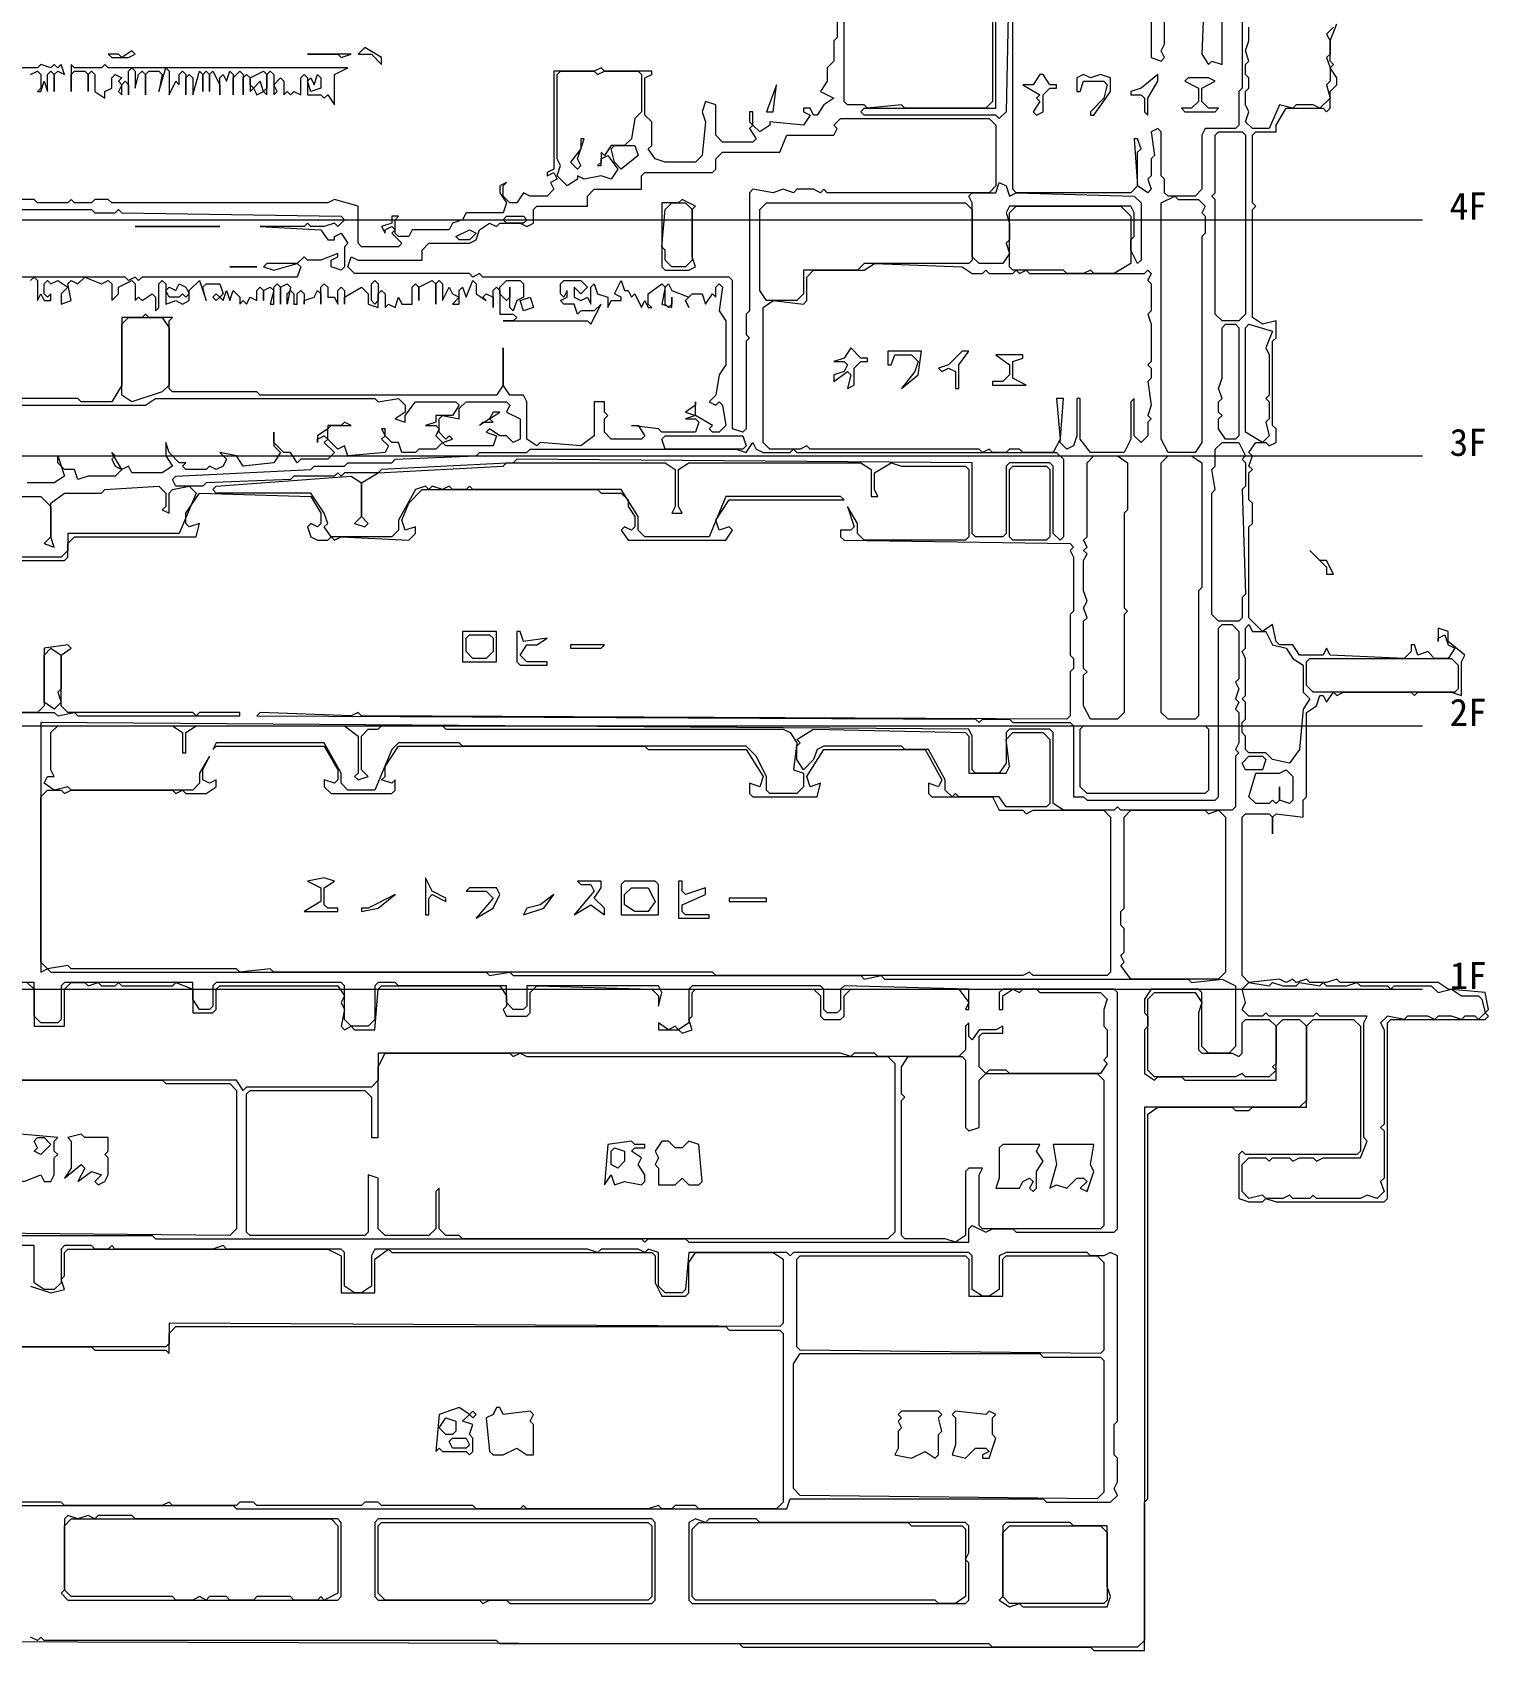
# Model space of a CAD drawing. Header units: millimetres. Extents: x -6321 to 55824, y -13943 to 40652.
# Drawn here: x 28475 to 55215, y -12146 to 17568 of the extents above; entities that cross this region are included whole.
import ezdxf

# ---------------------------------------------------------------- set-up
doc = ezdxf.new("R2010")
doc.units = ezdxf.units.MM
for name, color, linetype, lineweight, true_color in [('ANNOTATION', 7, 'Continuous', 18, 0x50555f), ('INFERRED_LEVELS', 7, 'Continuous', 18, 0x50555f), ('RASTER_CONTOURS', 7, 'Continuous', 18, 0x50555f)]:
    doc.layers.add(name, color=color, linetype=linetype, lineweight=lineweight, true_color=true_color)
doc.styles.add('JAPANESE', font='msgothic.ttc')

msp = doc.modelspace()

# ---------------------------------------------------------------- linework, layer by layer
at = {"layer": 'INFERRED_LEVELS'}
for p, q in [((-2500, 14129), (54000, 14129)), ((-2500, 9791), (54000, 9791)), ((-2500, 4834), (54000, 4834)), ((-2500, 0), (54000, 0))]:
    msp.add_line(p, q, dxfattribs=at)
at = {"layer": 'RASTER_CONTOURS'}
for points in [[(50691, 21504), (50691, 16546), (50629, 16484), (50629, 15864), (50568, 15802), (50010, 15802), (49948, 15678), (49948, 14687), (49824, 14563), (49328, 14563), (49266, 14625), (49266, 14873), (49204, 14935), (49204, 15740), (49142, 15802), (49018, 15740), (49080, 15307), (49018, 15245), (49018, 14935), (48956, 14873), (49018, 14687), (48956, 14625), (48770, 14749), (48770, 15369), (48832, 15431), (48770, 15616), (48708, 15616), (48770, 14749), (48646, 14625), (46539, 14625), (46477, 14687), (46477, 17785)], [(50010, 18715), (49948, 17166), (50072, 16980), (50134, 17042), (50320, 16980), (50320, 20388)], [(46416, 19087), (46354, 16112), (46230, 15988), (46168, 16050), (43751, 16050), (43689, 16112), (43751, 16174), (46168, 16174), (46168, 17971)], [(49018, 17785), (49018, 17104), (49204, 17042), (49266, 17104), (49204, 17228), (49266, 17352), (49266, 19149)], [(43255, 17847), (43255, 17476), (43193, 17414), (43193, 17042), (43069, 16918), (43069, 16670), (42945, 16484), (43193, 16360), (43007, 16236), (42883, 16050), (42821, 16050), (42759, 16174), (42635, 16174), (42635, 16112), (42759, 16050), (42635, 15864), (42016, 15926), (42016, 15864), (41830, 15740), (41706, 15864), (41706, 16112), (41644, 16112), (41644, 15926), (41706, 15864), (41644, 15802), (41768, 15616), (41706, 15554), (41148, 15554), (41024, 15678), (41024, 16236), (40838, 16298), (40776, 16112), (40838, 15926), (40776, 15307), (40652, 15183), (40095, 15183), (39909, 15245), (39785, 15431), (39847, 15492), (39847, 15926), (39723, 16050), (39723, 16732), (39847, 16794), (39847, 16856), (38979, 16856), (38917, 16918), (38793, 16856), (38050, 16856), (38050, 15059), (37926, 14997), (37926, 14935), (38050, 14997), (38112, 14873), (37988, 14811), (38050, 14687), (37926, 14563), (37616, 14563), (37492, 14625), (37368, 14439), (37244, 14439), (37120, 14563), (37120, 14749), (37182, 14811), (37058, 14749), (37058, 14625), (37182, 14439), (37120, 14253), (36438, 14253), (36376, 14129), (36190, 14067), (36129, 13943), (35447, 13943), (35385, 13819), (35199, 13819), (35137, 13881), (35137, 14129), (35199, 14191), (35075, 14191), (35075, 14067), (34889, 14005), (34951, 13881), (34951, 13943), (35075, 14005), (35137, 13943), (35075, 13881), (35261, 13695), (35199, 13633), (34517, 13633), (34455, 13695), (34455, 14377), (34022, 14501), (33898, 14439), (29932, 14439), (29870, 14501), (29622, 14501), (29560, 14439), (29250, 14439), (29188, 14501), (29126, 14439), (28568, 14439), (28506, 14501), (27886, 14501)], [(21194, -11960), (41458, -12022), (41520, -12084), (47903, -12084), (47965, -12146), (48894, -12146), (48894, -9419), (48956, -9357), (48956, -2293), (49142, -2169), (50506, -2169), (50568, -2231), (50815, -2231), (50877, -2169), (51869, -2169), (51869, -682), (51993, -558), (52736, -558), (52860, -682), (52860, -2975), (52798, -3037), (50753, -3037), (50691, -2975), (50629, -3037), (50629, -3842), (50815, -3904), (51063, -3904), (51125, -3842), (51311, -3904), (53294, -3904), (53356, -3842), (53356, -620), (53418, -558), (55153, -558), (55215, -496), (55153, -434), (55215, -372), (55153, -62), (54472, 0), (54286, 124), (52489, 124), (52427, 186), (52241, 124), (51931, 124), (51869, 186), (51683, 124), (51621, 186), (51497, 124), (51373, 186), (50815, 124), (50691, 248), (50691, 3160), (50753, 3222), (51187, 3222), (51249, 3160), (51249, 2851), (51249, 3160), (51311, 3222), (51807, 3160), (51807, 3470), (51869, 3532), (51869, 5082), (52055, 5205), (52117, 5391), (52179, 5391), (52241, 5267), (52365, 5453), (52427, 5391), (52551, 5453), (53790, 5453), (53852, 5391), (53914, 5453), (54534, 5453), (54720, 5391), (54720, 6011), (54781, 6135), (54472, 6383), (54472, 6569), (54286, 6631), (54286, 6383), (54286, 6445), (54410, 6507), (54472, 6321), (54596, 6259), (54472, 6073), (54224, 6073), (54100, 6197), (53914, 6135), (53852, 6321), (53790, 6321), (53790, 6197), (53666, 6073), (52303, 6135), (52241, 6259), (52179, 6135), (51745, 6135), (51621, 6321), (51373, 6321), (51311, 6383), (51249, 6693), (51063, 6569), (50815, 6817), (50815, 8490), (50877, 8552), (50877, 8924), (50815, 8986), (50815, 9481), (50877, 9543), (50815, 9605), (50877, 9791), (50815, 9853), (50939, 10039), (51125, 10039), (51187, 9977), (51311, 10039), (51311, 10287), (51249, 10349), (51249, 11898), (51311, 11960), (51311, 12270), (51063, 12208), (50877, 12332), (50877, 14315), (50939, 14377), (50877, 14439), (50877, 15678), (50939, 15740), (51311, 15740), (51311, 15864), (51497, 16174), (52179, 16174), (52241, 16112), (52303, 16174), (52303, 16484), (52427, 16608), (52427, 16732), (52303, 16918), (52365, 16980), (52303, 17042), (52303, 17414), (52427, 17723)], [(52365, 17661), (52241, 17538), (52303, 17414), (52303, 17166), (52241, 17104), (52303, 16918), (52303, 16670), (52241, 16608), (52303, 16360), (52117, 16174), (51993, 16236), (51683, 16236), (51621, 16174), (51373, 16236), (51187, 15802), (50877, 15802), (50753, 15926), (50815, 16112), (50753, 16236), (50753, 16484), (50815, 16546), (50815, 16732), (50753, 16794), (50753, 16980), (50815, 17042), (50753, 17228), (50815, 17414), (50815, 17661)], [(28444, 16794), (28568, 16856), (28630, 16794), (28630, 16546), (28568, 16484), (28630, 16484), (28692, 16670), (28754, 16484), (28754, 16794), (28816, 16856), (28878, 16794), (28878, 16484), (28878, 16794), (28940, 16856), (29064, 16794), (29002, 16980), (28940, 16918), (28878, 16980), (28816, 16918), (28630, 16980), (28568, 16918), (28196, 16918)], [(28010, 14315), (29560, 14315), (29622, 14253), (29993, 14253), (30055, 14315), (30117, 14253), (34145, 14191), (34207, 14129), (34083, 14005), (34022, 14067), (33836, 14005), (33588, 14005), (33526, 14067), (33464, 14005), (32658, 14005), (33774, 13943), (33898, 13757), (34022, 13757), (34022, 13819), (34145, 13881), (34269, 13695), (34207, 13633), (34207, 13262), (34145, 13200), (33960, 13262), (33960, 13386), (34083, 13447), (34083, 13509), (33774, 13386), (33526, 13386), (33464, 13447), (33340, 13324), (32782, 13324), (32720, 13262), (32906, 13200), (33340, 13324), (33402, 13262), (33340, 13076), (30489, 13076), (30427, 13014), (30365, 13076), (30241, 13014), (30179, 13076), (27019, 13076)], [(28444, 13014), (28506, 13076), (28568, 13014), (28568, 12642), (28630, 12766), (28692, 12642), (28816, 12642), (28816, 12766), (28754, 12704), (28692, 12766), (28692, 12952), (28754, 13014), (28816, 12952), (28940, 13014), (29126, 12890), (29002, 12766), (29002, 12580), (29188, 12642), (29126, 12952), (29188, 13014), (29312, 12952), (29436, 13076), (29746, 12952), (29870, 13014), (29932, 12952), (29932, 12642), (30055, 12766), (30055, 12890), (30303, 13014), (30365, 12952), (30365, 12642), (30427, 12704), (30489, 12642), (30675, 12766), (30737, 12704), (30737, 12456), (30799, 12518), (30799, 12952), (30861, 13014), (30923, 12952), (30923, 12580), (31109, 12642), (31233, 12580), (31357, 12642), (31357, 12828), (31543, 13014), (31667, 12642), (31605, 12890), (31667, 12952), (31915, 12952), (31977, 12766), (31915, 12704), (31853, 12766), (31791, 12704), (31853, 12642), (31915, 12704), (31977, 12642), (32038, 12828), (32100, 12642), (32162, 12828), (32286, 12704), (32286, 12580), (32348, 12642), (32410, 12580), (32472, 12704), (32596, 12642), (32596, 12828), (32658, 12890), (32720, 12828), (32720, 12642), (32720, 12828), (32844, 12890), (32906, 12828), (32844, 12580), (32906, 12580), (32906, 12890), (32968, 12952), (33030, 12890), (33030, 12580), (33030, 12890), (33154, 12952), (33216, 12890), (33154, 12580), (33154, 12766), (33216, 12828), (33278, 12766), (33278, 12580), (33340, 12580), (33340, 12766), (33402, 12828), (33464, 12766), (33464, 12580), (33464, 12642), (33650, 12704), (33712, 12828), (33774, 12766), (33774, 12580), (33774, 12890), (33836, 12952), (33898, 12890), (33898, 12704), (34022, 12704), (34083, 12580), (34083, 12828), (34145, 12890), (34207, 12828), (34207, 12580), (34207, 12704), (34517, 12890), (34641, 12766), (34641, 12580), (34827, 12518), (34827, 12766), (34889, 12828), (34951, 12766), (34951, 12518), (35013, 12580), (35137, 12518), (35199, 12704), (35261, 12580), (35447, 12580), (35447, 12890), (35509, 12952), (35571, 12890), (35571, 12642), (35571, 12890), (35819, 13014), (35881, 12952), (35881, 12580), (35881, 12952), (35943, 13014), (36005, 12952), (36005, 12642), (36129, 12890), (36190, 12766), (36314, 12704), (36190, 12580), (36314, 12580), (36314, 12828), (36376, 12890), (36438, 12704), (36562, 13014), (36624, 12952), (36624, 12766), (36810, 12642), (36748, 12704), (36810, 12766), (36934, 12704), (36934, 12518), (36934, 12828), (36996, 12890), (37058, 12828), (37058, 12394), (37306, 12394), (37368, 12332), (37306, 12270), (37120, 12270), (38669, 12270), (38731, 12208), (38917, 12580), (38793, 12456), (38545, 12456), (38483, 12394), (38421, 12580), (38235, 12580), (38174, 12642), (38297, 12704), (38297, 12828), (38235, 12704), (38174, 12766), (38174, 12952), (38235, 13014), (38545, 13014), (38669, 12890), (38545, 12766), (38421, 12890), (38421, 12704), (38545, 12642), (38669, 12704), (38731, 12580), (38731, 12890), (38793, 12952), (38855, 12766), (39041, 12704), (39041, 12518), (39103, 12642), (39289, 12642), (39289, 12704), (39165, 12766), (39289, 13014), (39351, 12828), (39413, 12828), (39475, 12704), (39537, 12766), (39661, 12518), (39723, 12642), (39785, 12518), (39847, 12518), (39785, 12580), (39785, 12766), (40033, 12952), (40095, 12890), (40033, 12580), (40219, 12518), (40219, 12704), (40219, 12580), (40157, 12518), (40095, 12580), (40095, 12890), (40157, 12952), (40219, 12828), (40528, 12704), (40466, 12642), (40528, 12518), (40466, 12642), (40590, 12766), (40776, 12766), (40838, 12580), (40962, 12766), (41024, 12704), (41024, 12890), (41086, 12952), (41148, 12890), (41086, 12456), (41210, 12270), (41210, 11464), (41086, 11279), (41024, 10907), (40900, 10783), (41024, 10721), (41086, 10783), (41148, 10721), (41210, 10349), (41086, 10225), (40962, 10225), (40900, 10287), (40962, 10349), (40652, 10535), (40652, 10783), (40652, 10721), (40466, 10597), (40652, 10535), (40466, 10473), (40652, 10473), (40714, 10411), (40652, 10225), (40033, 10225), (39971, 10287), (39475, 10349), (39599, 10349), (39723, 10163), (39661, 10101), (39103, 10101), (38979, 10225), (38979, 10473), (39041, 10535), (38979, 10597), (38979, 10783), (38793, 10783), (38793, 10163), (38545, 9977), (37802, 10039), (37740, 9977), (37554, 10101), (37554, 10783), (37492, 10907), (37244, 10907), (37120, 11093), (37120, 11774), (37120, 11093), (36996, 10907), (32658, 10907), (32596, 10969), (31047, 10969), (30985, 11031), (30985, 12270), (31047, 12332), (30613, 12332), (30551, 12394), (30489, 12332), (30117, 12332), (30117, 11093), (29932, 10783), (29374, 10783), (29312, 10845), (23053, 10845)], [(21689, 10721), (30551, 10721), (30737, 10845), (34765, 10845), (34827, 10783), (35199, 10845), (35323, 10721), (35323, 10597), (35137, 10473), (35323, 10411), (35323, 10535), (35509, 10783), (36252, 10783), (36314, 10721), (36190, 10535), (35881, 10535), (35881, 10411), (35695, 10349), (35881, 10349), (35943, 10287), (35881, 10163), (36005, 10039), (35881, 9915), (35571, 9915), (35509, 9853), (35261, 9853), (35199, 10039), (35075, 10039), (34951, 10163), (34951, 10287), (34889, 10287), (34951, 10163), (34889, 10101), (35013, 9977), (34951, 9853), (34269, 9791), (34207, 9977), (34083, 9915), (33898, 10101), (33898, 10287), (33960, 10349), (34331, 10349), (34207, 10411), (34145, 10349), (33898, 10349), (33898, 10287), (33712, 10163), (33712, 10039), (33712, 10101), (33836, 10163), (33898, 10101), (33836, 10039), (34022, 9853), (33898, 9729), (33402, 9729), (33340, 9667), (33216, 9853), (33092, 9853), (32906, 10039), (32906, 10225), (32906, 9977), (33030, 9853), (32906, 9667), (32348, 9605), (32224, 9791), (31915, 9853), (32038, 9729), (31977, 9605), (31853, 9543), (31729, 9605), (31667, 9543), (31295, 9543), (31233, 9605), (31295, 9667), (31171, 9667), (30985, 9853), (30923, 10039), (30923, 9791), (31047, 9605), (30861, 9481), (30303, 9481), (30241, 9605), (30117, 9543), (29932, 9853), (29993, 9791), (29932, 9729), (29993, 9605), (30117, 9543), (29993, 9419), (29498, 9419), (29312, 9357), (29250, 9543), (29064, 9543), (28940, 9667), (28940, 9791), (29064, 9419), (28878, 9295), (28382, 9295)], [(26957, 7870), (29064, 7870), (29126, 7932), (29126, 8180), (29250, 8304), (31481, 8304), (31543, 8552), (31357, 8490), (31295, 8552), (31295, 8738), (31543, 9110), (33588, 9048), (33774, 8738), (33774, 8552), (33712, 8490), (33588, 8552), (33526, 8490), (33588, 8304), (33712, 8242), (33898, 8242), (33960, 8304), (34022, 8242), (34145, 8304), (35385, 8242), (35509, 8366), (35509, 8490), (35323, 8428), (35261, 8614), (35385, 8924), (35633, 9172), (38855, 9172), (38917, 9110), (39289, 9110), (39413, 8986), (39413, 8862), (39537, 8676), (39537, 8490), (39475, 8428), (39351, 8490), (39289, 8428), (39413, 8242), (41210, 8242), (41334, 8428), (41272, 8490), (41086, 8428), (41024, 8614), (41272, 8986), (43379, 8986), (43317, 9048), (41210, 9048), (40900, 8304), (39723, 8304), (39599, 8428), (39599, 8676), (39289, 9172), (36562, 9172), (36500, 9234), (36438, 9172), (36190, 9172), (36129, 9234), (36005, 9172), (35819, 9234), (35757, 9172), (35695, 9234), (35509, 9172), (35199, 8614), (35199, 8428), (35075, 8304), (33960, 8304), (33836, 8490), (33898, 8552), (33836, 8738), (33588, 9110), (31853, 9110), (31791, 9172), (31853, 9234), (34331, 9419), (34517, 9295), (34517, 8676), (34393, 8552), (34579, 8490), (34641, 8552), (34517, 8676), (34517, 9295), (34827, 9481), (37120, 9605), (37182, 9667), (40095, 9667), (40280, 9543), (40280, 8862), (40219, 8738), (40404, 8738), (40342, 8862), (40342, 9543), (40528, 9667), (43689, 9667), (43875, 9543), (43875, 9048), (43999, 9048), (43937, 9172), (43937, 9481), (44247, 9667), (44432, 9605), (45610, 9605), (45672, 9543), (45672, 8304), (45610, 8242), (43751, 8242), (43627, 8366), (43627, 8552), (43441, 8862), (43565, 8490), (43503, 8428), (43317, 8428), (43317, 8304), (43379, 8242), (47531, 8180), (47593, 8118), (47531, 8056), (47593, 7932), (47593, 6941), (47531, 6879), (47531, 6135), (47593, 6073), (47593, 5887), (47531, 5825), (47531, 5020), (47469, 4958), (34517, 5020), (34455, 5082), (34331, 5020), (32658, 5082), (32596, 5020), (45796, 4958), (45858, 4896), (45920, 4958), (46416, 4958), (46477, 4896), (47531, 4896), (47593, 4834), (47593, 3532), (47779, 3532), (47841, 3470), (50196, 3470), (50258, 3532), (50258, 6631), (50320, 6693), (50506, 6693), (50629, 6569), (50629, 5701), (50568, 5639), (50629, 5515), (50568, 5329), (50629, 5267), (50568, 5144), (50629, 5082), (50629, 4524), (50568, 4400), (50629, 4338), (50568, 4276), (50568, 3346), (50506, 3284), (48461, 3284), (48399, 3346), (48337, 3284), (47407, 3284), (47221, 3408), (47221, 4710), (47159, 4772), (46416, 4772), (46354, 4710), (46354, 4152), (46230, 3966), (45796, 3966), (45734, 4028), (45734, 4648), (45672, 4772), (28630, 4896), (28630, 310), (28754, 372), (28816, 310), (36810, 310), (36872, 248), (37244, 310), (37306, 248), (43689, 248), (43751, 186), (44061, 248), (44123, 186), (49700, 186), (49762, 124), (50320, 186), (50568, 62), (50568, -1053), (50444, -1177), (50072, -1177), (49948, -1053), (49948, -62), (49886, 0), (49018, 0), (48894, -186), (48894, -434), (48956, -496), (48956, -682), (48894, -744), (48894, -1549), (49080, -1673), (49142, -1611), (49576, -1611), (49638, -1673), (51311, -1673), (51311, -682), (51435, -558), (51745, -558), (51869, -682), (51869, -2045), (51745, -2169), (48894, -2169), (48894, -11960), (48770, -12084), (46106, -12084), (46044, -12022), (37058, -12022), (36996, -11960), (28692, -11960), (28630, -11898), (28568, -11960), (28444, -11898)], [(27143, 9048), (28630, 9048), (28816, 8862), (28816, 8304), (28692, 8180), (28878, 8118), (28816, 8304), (28816, 8924), (29064, 9110), (29746, 9110), (29808, 9172), (30799, 9234), (30923, 9110), (30923, 8862), (30861, 8800), (30985, 8738), (30985, 9110), (31047, 9172), (31357, 9234), (31481, 9110), (31171, 8366), (29126, 8366), (29126, 8056), (29002, 7932), (27019, 7932)], [(22061, 5082), (28878, 5082), (28940, 5020), (29250, 5082), (29312, 5020), (32286, 5020), (32286, 5082), (31543, 5082), (31481, 5020), (31419, 5082), (29126, 5082), (29002, 5205), (29002, 6135), (29188, 6259), (29126, 6321), (28692, 6259), (28692, 5205), (28568, 5082), (27329, 5082)], [(20388, -4524), (30675, -4524), (30737, -4586), (39661, -4586), (39723, -4648), (39785, -4586), (40466, -4586), (40528, -4648), (45672, -4648), (45672, -4400), (45734, -4338), (45982, -4462), (46106, -4400), (46477, -4400), (46539, -4462), (48337, -4462), (48399, -4400), (48399, -62), (48337, 0), (46292, 0), (46230, -62), (46230, -372), (46292, -372), (46292, -124), (46477, 0), (46601, -62), (46663, 0), (46911, 0), (46973, -62), (48089, -62), (48213, -186), (48151, -372), (48151, -682), (48213, -744), (48213, -1239), (48151, -1301), (48213, -1363), (48089, -1549), (46416, -1549), (46354, -1487), (46044, -1487), (45982, -1549), (45858, -1425), (45858, -868), (45920, -806), (46292, -806), (46292, -682), (46168, -744), (45858, -744), (45734, -930), (45672, -868), (45672, -620), (45610, -682), (45610, -1115), (45486, -1239), (43999, -1239), (43937, -1177), (43565, -1177), (43503, -1239), (43317, -1177), (34827, -1177), (34827, -1673), (34703, -1797), (32410, -1797), (32348, -1859), (32224, -1673), (28134, -1673)], [(28382, 124), (28506, 0), (28506, -682), (29064, -682), (29064, 0), (29188, 124), (29436, 124), (29498, 62), (29684, 124), (29746, 62), (29993, 62), (30055, 124), (30117, 62), (31047, 62), (31109, 124), (31419, 0), (31419, -434), (31791, -434), (31853, -372), (31853, 0), (31915, 62), (34083, 62), (34207, -124), (34145, -248), (34207, -372), (34145, -682), (34207, -744), (34331, -682), (34393, -744), (34765, -744), (34827, 0), (34889, 62), (37058, 62), (37182, -124), (37182, -310), (37120, -372), (37182, -496), (37554, -496), (37616, -434), (37616, -62), (37740, 62), (39847, 0), (39971, -124), (39971, -310), (40033, -62), (39971, 62), (37554, 62), (37554, -310), (37492, -372), (37306, -372), (37182, -248), (37182, 62), (35199, 62), (35137, 124), (34827, 124), (34765, 62), (34765, -558), (34641, -682), (34331, -682), (34207, -558), (34207, 62), (34145, 124), (31853, 124), (31791, 62), (31791, -310), (31729, -372), (31543, -372), (31419, -186), (31419, 124), (29064, 124), (29002, 62), (29002, -558), (28940, -620), (28630, -620), (28506, -496), (28506, 124), (28258, 124)], [(25160, -9481), (32162, -9481), (32224, -9543), (42326, -9543), (42387, -9357), (47035, -9357), (47097, -9419), (48275, -9419), (48399, -9295), (48337, -9172), (48399, -9048), (48399, -8614), (48337, -8552), (48337, -7994), (48399, -7932), (48399, -4896), (48275, -4834), (48151, -4896), (47903, -4896), (47841, -4834), (46354, -4834), (46230, -4896), (46230, -5515), (46044, -5639), (45920, -5639), (45734, -5515), (45734, -4896), (45672, -4834), (42449, -4834), (42387, -4896), (42326, -4834), (40528, -4834), (40466, -5515), (40404, -5577), (40095, -5577), (39971, -5453), (39971, -4834), (39785, -4772), (39723, -4834), (39599, -4772), (38917, -4772), (38855, -4834), (38669, -4772), (34765, -4772), (34703, -4896), (34703, -5453), (34517, -5577), (34393, -5577), (34207, -5453), (34207, -4834), (34145, -4772), (32038, -4772), (31977, -4710), (31791, -4772), (29993, -4772), (29932, -4710), (29870, -4772), (29622, -4772), (29560, -4710), (29064, -4710), (29002, -4772), (29002, -5391), (28878, -5515), (28692, -5515), (28506, -5391), (28506, -4710), (23239, -4710)], [(28444, -5453), (28816, -5577), (29064, -5515), (29002, -5329), (29064, -5267), (29064, -4834), (29126, -4772), (33898, -4772), (34145, -4896), (34145, -5577), (34765, -5577), (34765, -4958), (35013, -4772), (35075, -4834), (39847, -4834), (39909, -4896), (39909, -5391), (40033, -5639), (40466, -5639), (40528, -5577), (40528, -5020), (40652, -4834), (42078, -4834), (42264, -4958), (42264, -6135), (42202, -6197), (30985, -6135), (30985, -6507), (30923, -6569), (27267, -6569)], [(27453, -6569), (29560, -6569), (29622, -6631), (30923, -6631), (30985, -6693), (30985, -6321), (31109, -6197), (41210, -6197), (41272, -6259), (42202, -6259), (42264, -6321), (42264, -9419), (42140, -9543), (40714, -9543), (40652, -9481), (40280, -9481), (40219, -9543), (40033, -9543), (39971, -9481), (39785, -9543), (37554, -9543), (37492, -9481), (37430, -9543), (36624, -9543), (36562, -9481), (34889, -9481), (34827, -9419), (34579, -9419), (34517, -9481), (32596, -9481), (32534, -9419), (32286, -9419), (32224, -9481), (31047, -9481), (30985, -9419), (30861, -9481), (29064, -9481), (29002, -9419), (27391, -9419)]]:
    msp.add_lwpolyline(points, dxfattribs=at)
for points in [[(43627, 18901), (45610, 18839), (45734, 18715), (45672, 18653), (45734, 17971), (46044, 17971), (46106, 17909), (46106, 16298), (45982, 16174), (44494, 16174), (44432, 16236), (43813, 16174), (43751, 16236), (43441, 16236), (43379, 16298), (43379, 18777)], [(34455, 17166), (34703, 17166), (34889, 16980), (34889, 17104), (34579, 17290)], [(29188, 16484), (29188, 16794), (29250, 16856), (29436, 16856), (29498, 16794), (29498, 16484), (29498, 16794), (29560, 16856), (29622, 16794), (29622, 16484), (29808, 16360), (29808, 16484), (29932, 16546), (29932, 16732), (29993, 16794), (30117, 16732), (30055, 16670), (30117, 16608), (30055, 16484), (30117, 16422), (30117, 16608), (30179, 16670), (30241, 16608), (30241, 16422), (30241, 16856), (30303, 16918), (30365, 16856), (30365, 16546), (30427, 16794), (30489, 16856), (30551, 16794), (30551, 16422), (30551, 16794), (30613, 16856), (30799, 16856), (30861, 16794), (30799, 16484), (30923, 16918), (30985, 16856), (30985, 16422), (31109, 16670), (31171, 16608), (31171, 16794), (31233, 16856), (31295, 16794), (31295, 16422), (31295, 16732), (31357, 16794), (31419, 16732), (31419, 16422), (31543, 16856), (31605, 16794), (31605, 16484), (31605, 16794), (31667, 16856), (31729, 16794), (31729, 16484), (31729, 16794), (31791, 16856), (31915, 16608), (31915, 16422), (31915, 16732), (31977, 16794), (32038, 16670), (32100, 16856), (32162, 16794), (32162, 16422), (32162, 16732), (32286, 16856), (32348, 16794), (32348, 16422), (32348, 16732), (32410, 16794), (32472, 16732), (32472, 16484), (32534, 16546), (32596, 16422), (32720, 16484), (32782, 16422), (32782, 16794), (32844, 16856), (32906, 16794), (32906, 16422), (32968, 16484), (32906, 16608), (33030, 16732), (33092, 16670), (33092, 16422), (33154, 16484), (33216, 16422), (33278, 16484), (33402, 16422), (33402, 16732), (33464, 16794), (33526, 16732), (33526, 16422), (33774, 16422), (33836, 16360), (33898, 16422), (34022, 16236), (34022, 16794), (34269, 16918), (29870, 16918), (29808, 16980), (29746, 16918), (29250, 16918), (29188, 16980)], [(30365, 17166), (30303, 17228), (30117, 17104), (30055, 17166), (29870, 17166), (29932, 17104), (30241, 17104)], [(33526, 17166), (34083, 17166), (34145, 17104), (34331, 17166)], [(32720, 16856), (32782, 16794), (32782, 16546), (32720, 16484), (32658, 16670), (32534, 16546), (32472, 16608), (32472, 16732)], [(33712, 16794), (33774, 16732), (33774, 16546), (33588, 16484), (33526, 16670), (33588, 16732), (33650, 16608)], [(38174, 16856), (38793, 16856), (38855, 16794), (38979, 16856), (39599, 16856), (39661, 16794), (39661, 16112), (39537, 15988), (39475, 15616), (39351, 15492), (39103, 15492), (38979, 15307), (38917, 15369), (38917, 15183), (38855, 15121), (38917, 15121), (38917, 15245), (39041, 15307), (39227, 15059), (39103, 14873), (38917, 14935), (38607, 14873), (38483, 14935), (38483, 14873), (38297, 14749), (38112, 14935), (38174, 15121), (38112, 15245), (38112, 16794)], [(47035, 16794), (46973, 16794), (46849, 16608), (46663, 16608), (46973, 16422), (46911, 16360), (46973, 16298), (46849, 16112), (46911, 16050), (47035, 16112), (47035, 16422), (47159, 16546), (47283, 16546), (47283, 16608), (47159, 16608)], [(47779, 16794), (47655, 16732), (47655, 16484), (47717, 16484), (47779, 16670), (48151, 16670), (48213, 16608), (48151, 16360), (47903, 16112), (47903, 16050), (47965, 16050), (48275, 16484), (48275, 16732), (48089, 16794), (47903, 16732)], [(49142, 16794), (48832, 16546), (48646, 16484), (48646, 16422), (48832, 16422), (48894, 16360), (48894, 16112), (48956, 16050), (48956, 16360), (49142, 16670)], [(49700, 16732), (49638, 16670), (49886, 16546), (49886, 16298), (49762, 16174), (49576, 16174), (49638, 16112), (50196, 16112), (50258, 16174), (50072, 16174), (49948, 16298), (49948, 16546), (50196, 16670), (50072, 16732)], [(42140, 16608), (41954, 16112), (42078, 16112)], [(46168, 15864), (46168, 14749), (46044, 14625), (43069, 14625), (43007, 14687), (42945, 14625), (42821, 14687), (42511, 14687), (42449, 14625), (42264, 14687), (42078, 14625), (41706, 14687), (41644, 14625), (41644, 12456), (41582, 12394), (41582, 12022), (41644, 11960), (41582, 11898), (41582, 10287), (41520, 10225), (41334, 10287), (41334, 13014), (41272, 13076), (36748, 13076), (36686, 13138), (36562, 13076), (36500, 13138), (34393, 13138), (34269, 13262), (34331, 13447), (34455, 13386), (35633, 13386), (35633, 13571), (35757, 13695), (36500, 13695), (36624, 13757), (36686, 13943), (36872, 14067), (36996, 14005), (37058, 14067), (37430, 14067), (37554, 14005), (37678, 14067), (37678, 14315), (37740, 14377), (38669, 14377), (38669, 14563), (38793, 14687), (39661, 14687), (39661, 14935), (39723, 14997), (40962, 14997), (41024, 15059), (41024, 15245), (41148, 15369), (42202, 15369), (42326, 15678), (43193, 15678), (43255, 15802), (43193, 15864), (43317, 15988), (46044, 15988)], [(38607, 15616), (38545, 15616), (38545, 15431), (38359, 15183), (38483, 15059), (38545, 15121), (38483, 15245)], [(39103, 15431), (39165, 15492), (39537, 15492), (39599, 15307), (39289, 15059), (39165, 15183)], [(50258, 15740), (50691, 15740), (50753, 15678), (50753, 12394), (50629, 12270), (50320, 12270), (50196, 12394), (50196, 14501), (50134, 14563), (50196, 14625), (50196, 15678)], [(45672, 14563), (45734, 14625), (46168, 14625), (46230, 14811), (46354, 14749), (46416, 14563), (46539, 14625), (48708, 14563), (48832, 14439), (48832, 13386), (48770, 13324), (48646, 13571), (48646, 13757), (48708, 13819), (48708, 14253), (48646, 14377), (46416, 14377), (46354, 14253), (46416, 14067), (46416, 13757), (46354, 13695), (46416, 13509), (46292, 13324), (45858, 13324), (45734, 13447), (45734, 14439)], [(49452, 14563), (49514, 14501), (49886, 14501), (50010, 14377), (49948, 14253), (50010, 14191), (50010, 13881), (49948, 13819), (49948, 10039), (49824, 9853), (49328, 9853), (49204, 10101), (49204, 14439)], [(40404, 14501), (40342, 14439), (40033, 14439), (40033, 13262), (40095, 13200), (40528, 13200), (40652, 13262), (40590, 13447), (40590, 14315), (40652, 14377)], [(40219, 14439), (40466, 14439), (40590, 14315), (40590, 13386), (40466, 13262), (40219, 13262), (40095, 13386), (40095, 13571), (40033, 13633), (40095, 14315)], [(41830, 14315), (41954, 14439), (45610, 14439), (45734, 14315), (45734, 13386), (45672, 13324), (43751, 13324), (43627, 13200), (42635, 13200), (42635, 12766), (42511, 12642), (41954, 12642), (41830, 12828)], [(46416, 14253), (46539, 14377), (48461, 14377), (48646, 14191), (48646, 13324), (48337, 13138), (47965, 13138), (47903, 13200), (47779, 13138), (47469, 13138), (47407, 13200), (46477, 13200), (46416, 13262)], [(30365, 14005), (31915, 14005)], [(37120, 14129), (37182, 14191), (37492, 14191), (37554, 14129), (37492, 14067), (37182, 14067)], [(36624, 13881), (36500, 13757), (36314, 13757), (36252, 13819), (36500, 13943)], [(32100, 13262), (32596, 13262)], [(41892, 12518), (42078, 12642), (42635, 12580), (42697, 12642), (42697, 13076), (42821, 13200), (43751, 13200), (43937, 13324), (45548, 13262), (45734, 13138), (45920, 13138), (45982, 13200), (46044, 13138), (46477, 13138), (46539, 13200), (46601, 13138), (46725, 13200), (46787, 13138), (48894, 13138), (48956, 13200), (49018, 13138), (48956, 13014), (49018, 12952), (49018, 12456), (48956, 12394), (49018, 12208), (49018, 11526), (48956, 11464), (49018, 11402), (49018, 11217), (48956, 11155), (49018, 10721), (48956, 10535), (49018, 10473), (48956, 10411), (48956, 10163), (48832, 10039), (48708, 10163), (48708, 10845), (48646, 10783), (48646, 10101), (48523, 9853), (47903, 9853), (47717, 10101), (47717, 10845), (47655, 10845), (47655, 10163), (47593, 9977), (47469, 9915), (47345, 10039), (47407, 10845), (47283, 10845), (47345, 10101), (47221, 9853), (46663, 9853), (46601, 9915), (46416, 9915), (46354, 9853), (46106, 9853), (46044, 9915), (45920, 9853), (45858, 9915), (42759, 9915), (42697, 9977), (42573, 9915), (42016, 9915), (41892, 10039)], [(30923, 12828), (30985, 12890), (31109, 12828), (31171, 12952), (31295, 12890), (31357, 12766), (31295, 12704), (31233, 12766), (31171, 12704), (30985, 12704)], [(34765, 13014), (34827, 12952), (34827, 12642), (34765, 12580), (34703, 12642), (34703, 12952)], [(37182, 13014), (37430, 13014), (37492, 12952), (37492, 12704), (37368, 12642), (37306, 12456), (37244, 12518), (37244, 12890), (37244, 12704), (37182, 12642), (37058, 12766), (37058, 12890)], [(37430, 12642), (37616, 12704), (37678, 12518), (37492, 12456)], [(30861, 12332), (30985, 12146), (30985, 11093), (30861, 10969), (30303, 10783), (30117, 10907), (30117, 12208), (30241, 12332)], [(50382, 12208), (50568, 12208), (50629, 12146), (50629, 10163), (50568, 10101), (50382, 10101), (50258, 10287), (50258, 10473), (50320, 10535), (50258, 10597), (50258, 10783), (50320, 10845), (50258, 11031), (50320, 11217), (50320, 12146)], [(50815, 12208), (51249, 12084), (51125, 11774), (51187, 11650), (51187, 10907), (51125, 10845), (51187, 10783), (51187, 10473), (51125, 10411), (51187, 10163), (51063, 10039), (50753, 10225), (50753, 12146)], [(43503, 11774), (43379, 11588), (43193, 11526), (43379, 11526), (43441, 11464), (43379, 11341), (43193, 11279), (43193, 11155), (43441, 11341), (43503, 11279), (43441, 11031), (43565, 11093), (43565, 11402), (43689, 11526), (43813, 11526), (43813, 11588), (43689, 11588)], [(44804, 11712), (44185, 11712), (44185, 11464), (44247, 11464), (44309, 11650), (44618, 11650), (44742, 11526), (44680, 11341), (44432, 11031), (44742, 11279)], [(45672, 11712), (45548, 11712), (45300, 11464), (45114, 11402), (45176, 11341), (45300, 11402), (45424, 11341), (45424, 11031), (45486, 11031), (45486, 11464)], [(46168, 11650), (46416, 11464), (46416, 11279), (46292, 11155), (46106, 11155), (46106, 11093), (46725, 11093), (46477, 11217), (46477, 11526), (46663, 11588), (46663, 11650)], [(35943, 10473), (36005, 10535), (36314, 10473), (36314, 10659), (36438, 10783), (37182, 10783), (37244, 10721), (37182, 10597), (37430, 10473), (37430, 10101), (37306, 10039), (37182, 10163), (37058, 10163), (36872, 10287), (36810, 10225), (36996, 10163), (36934, 9977), (36067, 9977), (36005, 10039), (36190, 10101), (36129, 10163), (36067, 10101), (35943, 10225)], [(37058, 10597), (36934, 10597), (36872, 10473), (36686, 10349), (36748, 10411), (36934, 10411), (36872, 10473)], [(40033, 10101), (40095, 10163), (41520, 10163), (41582, 9977), (41520, 9915), (40095, 9915)], [(47407, 8304), (47345, 8242), (47221, 8366), (47221, 9605), (47159, 9667), (46416, 9667), (46354, 9605), (46354, 8366), (46292, 8304), (45796, 8304), (45734, 8366), (45734, 9667), (37368, 9729), (37306, 9667), (34889, 9543), (34827, 9481), (34207, 9481), (34145, 9419), (34083, 9481), (34022, 9419), (33278, 9419), (33216, 9357), (31667, 9295), (31605, 9234), (31109, 9234), (31047, 9357), (31109, 9419), (33588, 9543), (33650, 9605), (34207, 9605), (34269, 9667), (35075, 9667), (35137, 9729), (36624, 9791), (36686, 9853), (37554, 9853), (37616, 9915), (41396, 9915), (41582, 9853), (41706, 10039), (41768, 9915), (41892, 9853), (42387, 9853), (42449, 9915), (42511, 9853), (47283, 9853), (47407, 9729)], [(50320, 10039), (50629, 10039), (50753, 9791), (50691, 9729), (50753, 9667), (50753, 9234), (50691, 9172), (50753, 7250), (50691, 7189), (50691, 6817), (50629, 6755), (50258, 6755), (50134, 6879), (50134, 9110), (50196, 9172), (50134, 9543), (50196, 9605), (50196, 9915)], [(46477, 9605), (47097, 9605), (47159, 9543), (47159, 8304), (47097, 8242), (46477, 8242), (46416, 8304), (46416, 9543)], [(47965, 9791), (48399, 9791), (48584, 9667), (48584, 8800), (48523, 8738), (48523, 7003), (48584, 6941), (48523, 6879), (48523, 5082), (48399, 4958), (47903, 4958), (47779, 5205), (47779, 5763), (47841, 5825), (47779, 5887), (47779, 6755), (47841, 6817), (47779, 7003), (47841, 7127), (47779, 7312), (47779, 7870), (47841, 7994), (47779, 8056), (47841, 8118), (47779, 8242), (47841, 8304), (47841, 9667)], [(49328, 9791), (49762, 9791), (49948, 9667), (49948, 7374), (49886, 7312), (49886, 5020), (49824, 4958), (49328, 4958), (49204, 5082), (49204, 9667)], [(51931, 8056), (52241, 7746), (52241, 7622), (52365, 7622), (52241, 7870), (52117, 7870)], [(36376, 6569), (36376, 6011), (36996, 6011), (36996, 6569)], [(37368, 6569), (37368, 6011), (37430, 5949), (37926, 5949), (37926, 6011), (37554, 6011), (37430, 6135), (37554, 6321), (37740, 6321), (37926, 6445), (37492, 6383), (37430, 6569)], [(50815, 6693), (50877, 6569), (51125, 6569), (51249, 6321), (51497, 6259), (51621, 6073), (51807, 5949), (51807, 5453), (51931, 5329), (51807, 5144), (51745, 4400), (51559, 4152), (51249, 4214), (51125, 4338), (50815, 4338), (50753, 4400), (50753, 4648), (50691, 4710), (50691, 4896), (50753, 4958), (50753, 5267), (50691, 5329), (50753, 5391), (50753, 6073), (50691, 6197), (50753, 6259), (50753, 6631)], [(28816, 6259), (29002, 6135), (29002, 5515), (28940, 5453), (29002, 5267), (28878, 5144), (28692, 5267), (28692, 6135)], [(36438, 6445), (36500, 6507), (36872, 6507), (36934, 6445), (36934, 6197), (36810, 6073), (36562, 6073), (36438, 6197)], [(38359, 6259), (38917, 6259), (38979, 6321), (38359, 6321)], [(51869, 6011), (51931, 6073), (54534, 6073), (54658, 5949), (54658, 5515), (54596, 5453), (51993, 5453), (51869, 5577)], [(28816, 4710), (28940, 4834), (31047, 4834), (31233, 4710), (31233, 4338), (31295, 4338), (31295, 4710), (31481, 4834), (34207, 4834), (34455, 4648), (34455, 3966), (34393, 3904), (34455, 3842), (34641, 3904), (34517, 4028), (34517, 4648), (34641, 4772), (34827, 4772), (34889, 4834), (36005, 4834), (36067, 4772), (42264, 4772), (42387, 4710), (42511, 4524), (42449, 4028), (42635, 3966), (42635, 3718), (42511, 3594), (42016, 3594), (41954, 3656), (41954, 3904), (41768, 4276), (41582, 4462), (36376, 4462), (36314, 4524), (35199, 4524), (35075, 4400), (34765, 3656), (34269, 3656), (34145, 3780), (34145, 3966), (33836, 4524), (31853, 4524), (31791, 4400), (31853, 4462), (33836, 4462), (34083, 4028), (34083, 3842), (34022, 3780), (33836, 3842), (33836, 3718), (33960, 3594), (35075, 3594), (35137, 3656), (35137, 3842), (35075, 3780), (34889, 3842), (34951, 3904), (34951, 4090), (35199, 4462), (39723, 4462), (39785, 4400), (41582, 4400), (41892, 3904), (41830, 3718), (41644, 3780), (41644, 3594), (41706, 3532), (42883, 3532), (42945, 3780), (42759, 3718), (42697, 3904), (43007, 4400), (44866, 4400), (45176, 3842), (45114, 3718), (44928, 3780), (44928, 3594), (44990, 3532), (46106, 3532), (46230, 3284), (46663, 3284), (46725, 3222), (46849, 3284), (48151, 3284), (48275, 3160), (48275, 310), (48213, 248), (46849, 248), (46787, 310), (46663, 248), (41024, 248), (40962, 310), (32906, 310), (32844, 372), (32286, 310), (32224, 372), (29188, 372), (29126, 434), (28754, 372), (28630, 496), (28630, 3532), (28754, 3656), (29002, 3656), (29064, 3594), (29188, 3656), (31047, 3656), (31109, 3594), (31233, 3656), (31295, 3594), (31667, 3594), (31853, 3718), (31853, 3842), (31729, 3780), (31605, 3842), (31605, 4028), (31729, 4276), (31543, 3966), (31543, 3780), (31419, 3656), (29188, 3656), (29126, 3718), (28878, 3656), (28692, 3780), (28754, 3904), (28878, 3904), (28816, 4028)], [(42511, 4586), (42821, 4772), (45610, 4710), (45672, 4648), (45672, 3966), (46354, 3966), (46416, 4090), (46354, 4586), (46477, 4710), (47035, 4710), (47159, 4586), (47159, 3408), (47097, 3346), (46354, 3346), (46230, 3532), (45486, 3532), (45424, 3594), (45362, 3532), (45238, 3656), (45238, 3842), (44928, 4400), (44494, 4400), (44432, 4462), (43007, 4462), (42883, 4400), (42821, 4214), (42635, 4028), (42511, 4214), (42511, 4462), (42573, 4524)], [(47717, 4772), (47779, 4834), (50010, 4834), (50072, 4772), (50072, 3656), (50010, 3594), (47841, 3594), (47717, 3718)], [(50691, 4152), (50815, 4276), (51063, 4276), (51125, 4214), (51063, 4028), (50753, 4028)], [(51621, 3904), (51621, 3470), (51559, 3408), (51373, 3470), (51373, 3718), (51373, 3470), (51311, 3408), (51249, 3470), (51187, 3408), (50939, 3408), (50815, 3532), (50939, 3966), (51373, 3966), (51497, 4028)], [(48646, 3284), (50010, 3284), (50072, 3222), (50258, 3284), (50382, 3160), (50382, 310), (50258, 186), (48646, 186), (48461, 434), (48523, 496), (48461, 620), (48523, 682), (48523, 1115), (48461, 1177), (48461, 1425), (48523, 1487), (48523, 3160)], [(34022, 1983), (33836, 2045), (33526, 1983), (33774, 1859), (33774, 1611), (33464, 1425), (34083, 1425), (34083, 1487), (33898, 1487), (33836, 1549), (33836, 1859)], [(35695, 2045), (35695, 1363), (35757, 1363), (35757, 1673), (35819, 1735), (36067, 1611), (36067, 1673), (35819, 1797)], [(36996, 1859), (36500, 1859), (36438, 1797), (36810, 1797), (36934, 1673), (36624, 1301), (36934, 1487), (37058, 1735)], [(38483, 1983), (38545, 1921), (38731, 1921), (38793, 1797), (38421, 1363), (38731, 1549), (38979, 1363), (38979, 1487), (38793, 1673), (38917, 1859), (38917, 1983)], [(39289, 1921), (39289, 1363), (39971, 1363), (39971, 1921), (39909, 1983), (39351, 1983)], [(39351, 1735), (39475, 1859), (39785, 1859), (39909, 1611), (39785, 1425), (39537, 1425), (39351, 1549)], [(40342, 1983), (40342, 1301), (40900, 1301), (40900, 1363), (40466, 1363), (40404, 1425), (40404, 1549), (40838, 1735), (40838, 1859), (40466, 1735), (40404, 1797), (40404, 1983)], [(35137, 1735), (34641, 1487), (34517, 1487), (34517, 1425), (34827, 1487)], [(38050, 1735), (37802, 1549), (37554, 1487), (37492, 1363), (37864, 1487)], [(41272, 1673), (41272, 1611), (41954, 1611), (41954, 1673)], [(39971, -744), (40342, -744), (40404, -806), (40590, -744), (40528, -558), (40590, -496), (40590, -62), (40652, 0), (42821, 0), (42945, -124), (42945, -496), (43007, -558), (43317, -558), (43379, -496), (43379, -124), (43503, 0), (45486, 0), (45672, -248), (45610, -372), (45672, -372), (45672, 0), (43379, 62), (43317, 0), (43317, -372), (43255, -434), (43069, -434), (43007, -372), (43007, 0), (42945, 62), (40590, 62), (40528, 0), (40528, -620), (40342, -744), (40280, -682), (40157, -744), (39971, -620)], [(50815, 124), (51187, 62), (51249, 124), (51435, 62), (51683, 62), (51745, 124), (52117, 62), (52179, 124), (52241, 62), (52613, 62), (52798, 124), (52860, 62), (53356, 62), (53418, 0), (53480, 62), (54162, 62), (54286, -62), (54534, 0), (54720, -124), (55029, -124), (55091, -186), (55153, -434), (55029, -558), (54967, -496), (54781, -496), (54720, -558), (54534, -496), (54286, -496), (54224, -558), (54100, -496), (53728, -496), (53666, -558), (53356, -496), (53232, -620), (53294, -744), (53294, -2479), (53232, -2541), (53294, -2603), (53294, -3470), (53232, -3532), (53294, -3718), (53170, -3842), (52984, -3780), (52860, -3842), (52055, -3842), (51993, -3780), (51931, -3842), (51621, -3842), (51559, -3780), (51435, -3842), (51125, -3842), (51063, -3780), (50815, -3842), (50691, -3718), (50691, -3222), (50815, -3098), (51125, -3098), (51187, -3160), (51249, -3098), (51559, -3098), (51621, -3160), (51745, -3098), (51993, -3098), (52055, -3160), (52179, -3098), (52860, -3098), (52984, -2789), (52922, -2727), (52922, -620), (52984, -496), (52117, -496), (52055, -434), (51993, -496), (51187, -496), (51125, -434), (51063, -496), (50815, -496), (50691, -372), (50753, -248), (50691, 0)], [(48956, -186), (49080, -62), (49824, -62), (49948, -248), (49886, -434), (49886, -1115), (49948, -1177), (50506, -1177), (50629, -1239), (50691, -1177), (50691, -620), (50753, -558), (51187, -558), (51311, -682), (51311, -1363), (51249, -1425), (51311, -1487), (51187, -1611), (50753, -1611), (50691, -1549), (50568, -1611), (49080, -1611), (48956, -1487)], [(32410, -1921), (32472, -1859), (34579, -1859), (34703, -1983), (34703, -2727), (34827, -2727), (34827, -1425), (34951, -1177), (37244, -1177), (37306, -1239), (37430, -1177), (37554, -1239), (44185, -1239), (44309, -1363), (44309, -4462), (44185, -4586), (36376, -4586), (36314, -4524), (36067, -4524), (35943, -4400), (35943, -3656), (35881, -3718), (35881, -4400), (35757, -4524), (34951, -4524), (34827, -4400), (34827, -3470), (34641, -3408), (34641, -4462), (34579, -4524), (32472, -4524), (32410, -4462)], [(44556, -1239), (45548, -1239), (45610, -1301), (45610, -2541), (45672, -2603), (45858, -2541), (45858, -1673), (45982, -1549), (48027, -1549), (48151, -1673), (48151, -4338), (48089, -4400), (45920, -4400), (45858, -4338), (45858, -3408), (45920, -3284), (45672, -3284), (45610, -3346), (45610, -4524), (45424, -4648), (45238, -4586), (44494, -4586), (44432, -4524), (44432, -2045), (44494, -1983), (44432, -1921), (44432, -1425)], [(25841, -1735), (25903, -1673), (30861, -1673), (30923, -1735), (32100, -1735), (32224, -1859), (32224, -4400), (32100, -4524), (25841, -4462), (25780, -4400), (25780, -1983), (25841, -1921)], [(28258, -2665), (28134, -2789), (28196, -2851), (28134, -3470), (28320, -3532), (28630, -3408), (28692, -3532), (28816, -3532), (28878, -3408), (28878, -3098), (28940, -3037), (28878, -2975), (28878, -2789), (28940, -2727)], [(29126, -2727), (29188, -2789), (29188, -3284), (29064, -3470), (29374, -3222), (29436, -3284), (29312, -3532), (29560, -3346), (29746, -3408), (29622, -3532), (29684, -3594), (29808, -3532), (29870, -3408), (29870, -3098), (29808, -3037), (29870, -2975), (29870, -2727), (29436, -2727), (29374, -2665)], [(28506, -2975), (28568, -2913), (28506, -2789), (28568, -2727), (28692, -2727), (28816, -2851), (28630, -3037)], [(39723, -2851), (39537, -2851), (39475, -2789), (39041, -2851), (38979, -3594), (39103, -3408), (39165, -3594), (39351, -3532), (39661, -3594), (39723, -3532), (39723, -3408), (39599, -3222), (39661, -3098), (39475, -2975), (39537, -2913), (39723, -2913)], [(39165, -2913), (39351, -2975), (39351, -3160), (39227, -3284), (39103, -3222), (39103, -2975)], [(40033, -2789), (39909, -2975), (39971, -3098), (39909, -3222), (39971, -3284), (39971, -3594), (40280, -3594), (40404, -3470), (40528, -3594), (40714, -3594), (40776, -3532), (40714, -2851), (40528, -2789), (40404, -2913), (40280, -2913), (40157, -2789)], [(46292, -2851), (46230, -2913), (46230, -3470), (46168, -3656), (46601, -3656), (46663, -3532), (46787, -3470), (46849, -3532), (46787, -3656), (46849, -3718), (46911, -3656), (46911, -3346), (47035, -3160), (46911, -2975), (46973, -2851)], [(47221, -2851), (47283, -3222), (47159, -3656), (47283, -3594), (47469, -3656), (47655, -3470), (47779, -3470), (47841, -3532), (47717, -3656), (47841, -3718), (47965, -3346), (47903, -3222), (47965, -2851)], [(42511, -4958), (42573, -4896), (45610, -4896), (45672, -4958), (45672, -5639), (46292, -5639), (46292, -4958), (46354, -4896), (48027, -4896), (48151, -5020), (48151, -6631), (48089, -6693), (42573, -6631), (42511, -6569)], [(42449, -6879), (42573, -6693), (46973, -6693), (47035, -6755), (48089, -6755), (48151, -6817), (48151, -9234), (48027, -9357), (42573, -9295), (42449, -9172)], [(35943, -7808), (35881, -8490), (35943, -8428), (36005, -8490), (36438, -8490), (36500, -8552), (36562, -8490), (36562, -8242), (36500, -8180), (36562, -7994), (36376, -7932), (36500, -7808), (36562, -7870), (36624, -7808), (36562, -7746), (36500, -7808), (36314, -7684)], [(36996, -7684), (36934, -7808), (36810, -7870), (36872, -8490), (36934, -8552), (37120, -8552), (37368, -8428), (37554, -8552), (37678, -8552), (37678, -7994), (37616, -7932), (37678, -7808), (37616, -7746), (37120, -7808), (37058, -7684)], [(36067, -7870), (36252, -7932), (36252, -8118), (36190, -8180), (36067, -8180), (35943, -8056)], [(44432, -7746), (44371, -7808), (44432, -7870), (44371, -7932), (44432, -8056), (44371, -8118), (44371, -8428), (44309, -8552), (44618, -8614), (44866, -8490), (45052, -8614), (45114, -8552), (45114, -8180), (45176, -8118), (45114, -7870), (45176, -7808), (45114, -7746)], [(45424, -7746), (45362, -7808), (45424, -7870), (45424, -8366), (45362, -8552), (45610, -8614), (45796, -8428), (45982, -8428), (46044, -8490), (45920, -8552), (45920, -8614), (46044, -8614), (46168, -8242), (46106, -8180), (46106, -7870), (46168, -7808), (46044, -7746), (45982, -7808)], [(36129, -8304), (36190, -8242), (36438, -8242), (36500, -8366), (36438, -8428), (36190, -8428)], [(29064, -9729), (29064, -11031), (29002, -11093), (29126, -11217), (34083, -11217), (34145, -11155), (34145, -9791), (34083, -9729), (30365, -9729), (30303, -9667), (29684, -9667), (29622, -9729), (29498, -9667), (29312, -9729), (29126, -9667)], [(29064, -9853), (29188, -9729), (33960, -9729), (34083, -9853), (34083, -11093), (33836, -11217), (33774, -11155), (33712, -11217), (33278, -11217), (33216, -11155), (32596, -11155), (32534, -11217), (32100, -11217), (32038, -11155), (31729, -11155), (31667, -11217), (31543, -11155), (31419, -11217), (31109, -11217), (31047, -11155), (29188, -11155), (29064, -11031)], [(34765, -9791), (34765, -11155), (34827, -11217), (36686, -11217), (36748, -11279), (36872, -11217), (37182, -11217), (37244, -11279), (39847, -11279), (39909, -11217), (39909, -9791), (39847, -9729), (34827, -9729)], [(34827, -9853), (34889, -9791), (39785, -9791), (39847, -9853), (39847, -11155), (39785, -11217), (34951, -11217), (34827, -11093)], [(40528, -9791), (40528, -11217), (40590, -11279), (45610, -11279), (45672, -11217), (45672, -10535), (45610, -10473), (45672, -10349), (45672, -9853), (45610, -9791), (41830, -9791), (41768, -9729), (40900, -9729), (40838, -9791), (40652, -9729)], [(40590, -9915), (40714, -9791), (44556, -9791), (44618, -9853), (45548, -9853), (45610, -9915), (45610, -11155), (45424, -11279), (45114, -11279), (45052, -11217), (40652, -11217), (40590, -11155)], [(46292, -9853), (46292, -11155), (46230, -11217), (46416, -11341), (46601, -11279), (46663, -11341), (48213, -11341), (48275, -11155), (48213, -10969), (48213, -9853), (47593, -9853), (47531, -9791), (46354, -9791)], [(46292, -9977), (46416, -9853), (48089, -9853), (48213, -9977), (48213, -11217), (48151, -11279), (46416, -11279), (46292, -11155)]]:
    msp.add_lwpolyline(points, close=True, dxfattribs=at)

# ---------------------------------------------------------------- texts
at = {"layer": 'ANNOTATION', "style": 'JAPANESE'}
for s, p in [('4F', (54500, 14129)), ('3F', (54500, 9791)), ('2F', (54500, 4834)), ('1F', (54500, 0))]:
    msp.add_text(s, height=500, dxfattribs=at).set_placement(p)

doc.saveas('drawing.dxf')
